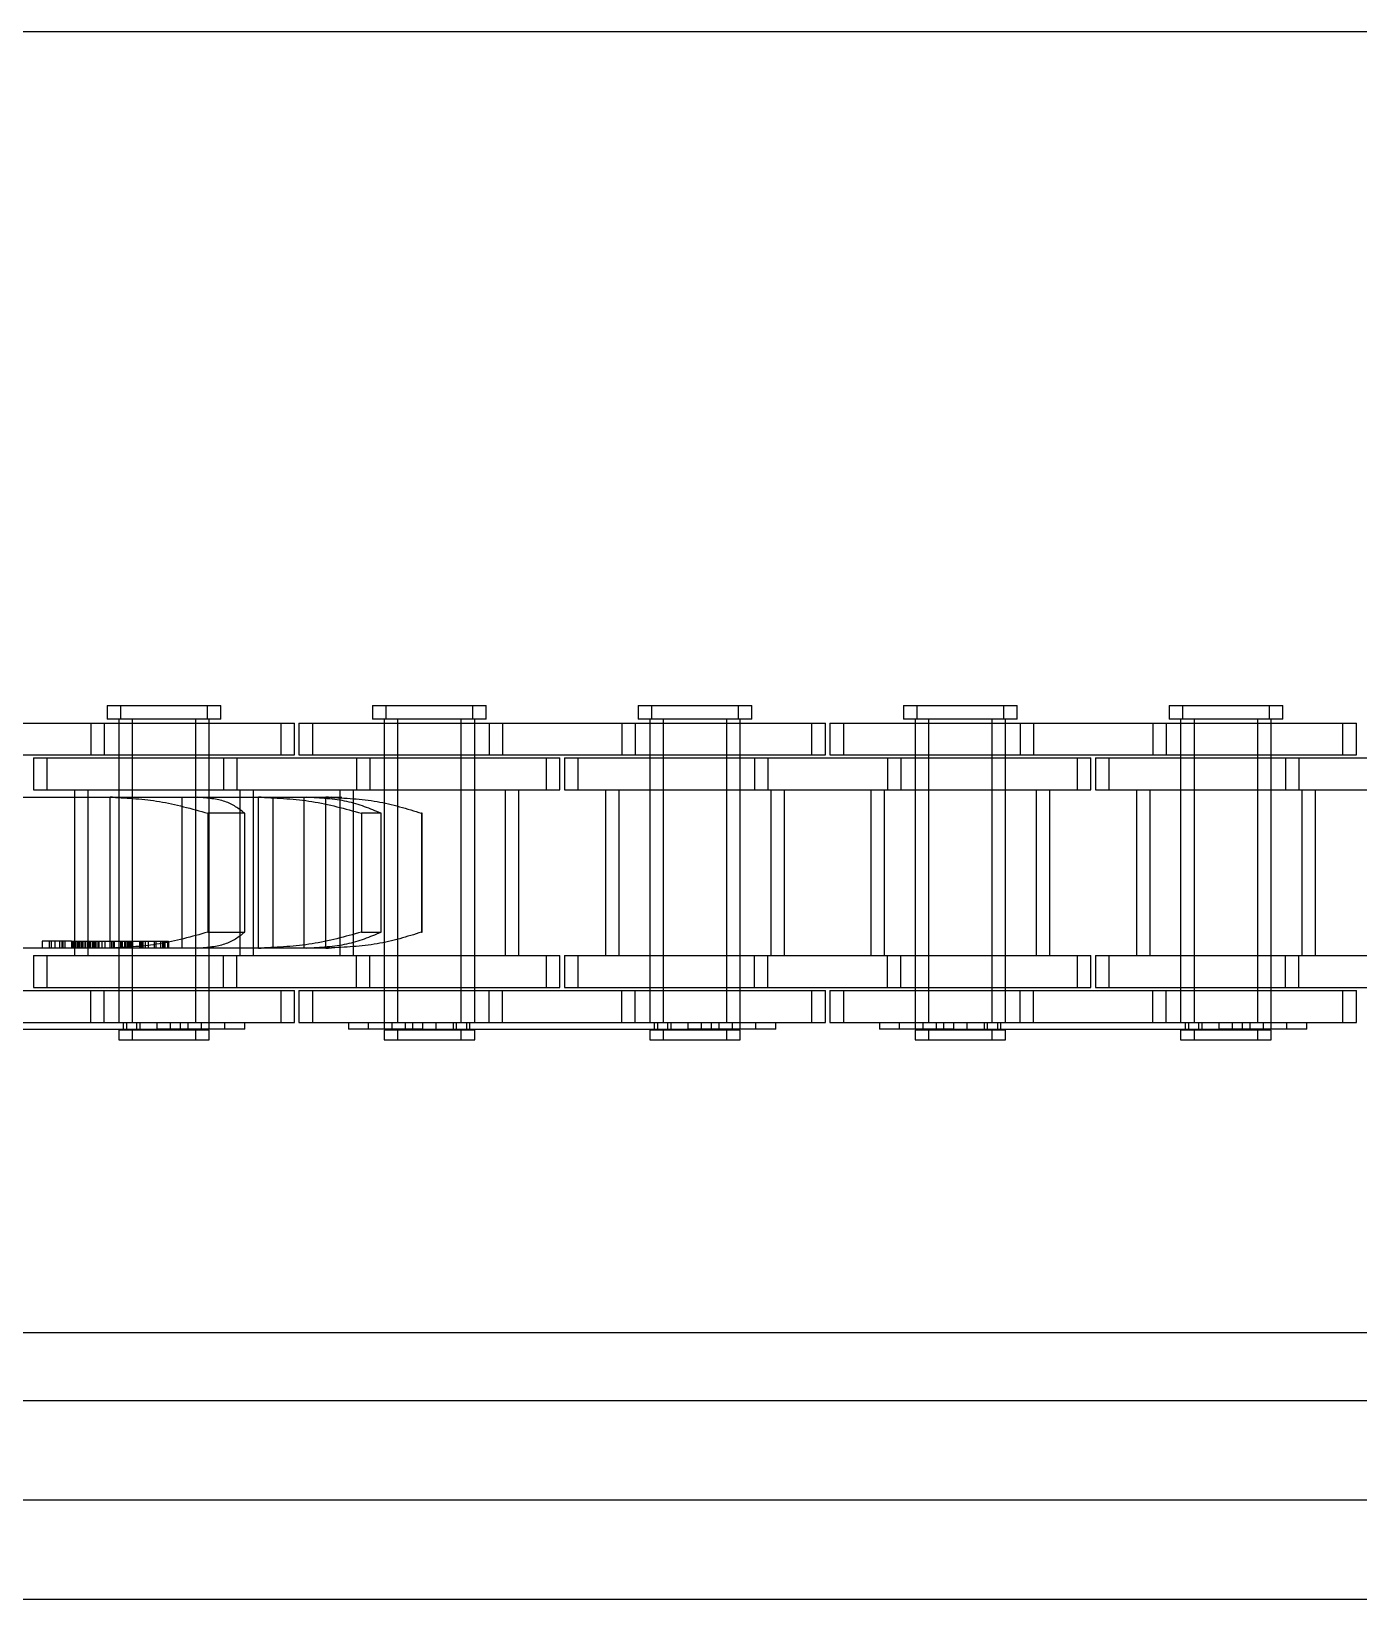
# Model space of a CAD drawing. Header units: metres. Extents: x 0 to 21025, y 0 to 14850.
# Drawn here: x 5337.6 to 5401.1, y 9046.6 to 9121.6 of the extents above; entities that cross this region are included whole.
import ezdxf

# ---------------------------------------------------------------- set-up
doc = ezdxf.new("R2010")
doc.units = ezdxf.units.M
doc.header["$LTSCALE"] = 25
doc.linetypes.add('HIDDEN2', pattern=[4.7625, 3.175, -1.5875])
doc.layers.add('SL4', color=4, linetype='Continuous')
doc.layers.add('ST1', color=7, linetype='HIDDEN2')

msp = doc.modelspace()

# ---------------------------------------------------------------- linework, layer by layer
at = {"layer": 'SL4'}
for p, q in [((4210.539, 9121.619), (5535.514, 9121.619)), ((4210.539, 9056.144), (5535.514, 9056.144)), ((5535.514, 9046.619), (4210.539, 9046.619))]:
    msp.add_line(p, q, dxfattribs=at)
at = {"layer": 'ST1'}
for p, q in [((5341.23, 9089.384), (5346.027, 9089.384)), ((5341.23, 9089.384), (5341.23, 9088.725)), ((5341.869, 9089.384), (5341.869, 9088.725)), ((5346.027, 9089.384), (5346.666, 9089.384)), ((5346.027, 9088.725), (5346.027, 9089.384)), ((5346.666, 9088.725), (5346.666, 9089.384)), ((5353.93, 9089.384), (5358.727, 9089.384)), ((5353.93, 9089.384), (5353.93, 9088.725)), ((5354.569, 9089.384), (5354.569, 9088.725)), ((5358.727, 9089.384), (5359.366, 9089.384)), ((5358.727, 9088.725), (5358.727, 9089.384)), ((5359.366, 9088.725), (5359.366, 9089.384)), ((5366.63, 9089.384), (5371.427, 9089.384)), ((5366.63, 9089.384), (5366.63, 9088.725)), ((5367.269, 9089.384), (5367.269, 9088.725)), ((5371.427, 9089.384), (5372.066, 9089.384)), ((5371.427, 9088.725), (5371.427, 9089.384)), ((5372.066, 9088.725), (5372.066, 9089.384)), ((5379.33, 9089.384), (5384.127, 9089.384)), ((5379.33, 9089.384), (5379.33, 9088.725)), ((5379.969, 9089.384), (5379.969, 9088.725)), ((5384.127, 9089.384), (5384.766, 9089.384)), ((5384.127, 9088.725), (5384.127, 9089.384)), ((5384.766, 9088.725), (5384.766, 9089.384)), ((5392.03, 9089.384), (5396.827, 9089.384)), ((5392.03, 9089.384), (5392.03, 9088.725)), ((5392.669, 9089.384), (5392.669, 9088.725)), ((5396.827, 9089.384), (5397.466, 9089.384)), ((5396.827, 9088.725), (5396.827, 9089.384)), ((5397.466, 9088.725), (5397.466, 9089.384)), ((5334.104, 9088.541), (5340.454, 9088.541)), ((5340.454, 9088.541), (5340.454, 9087.021)), ((5340.454, 9088.541), (5349.549, 9088.541)), ((5341.093, 9088.541), (5341.093, 9087.021)), ((5346.027, 9088.725), (5341.23, 9088.725)), ((5341.784, 9088.725), (5341.784, 9074.227)), ((5341.784, 9088.541), (5341.784, 9087.021)), ((5342.423, 9088.725), (5342.423, 9074.227)), ((5342.423, 9088.541), (5342.423, 9087.021)), ((5345.474, 9074.227), (5345.474, 9088.725)), ((5345.474, 9087.021), (5345.474, 9088.541)), ((5346.666, 9088.725), (5346.027, 9088.725)), ((5346.113, 9074.227), (5346.113, 9088.725)), ((5346.113, 9087.021), (5346.113, 9088.541)), ((5349.549, 9088.541), (5350.188, 9088.541)), ((5349.549, 9087.021), (5349.549, 9088.541)), ((5350.188, 9087.021), (5350.188, 9088.541)), ((5350.409, 9088.541), (5359.504, 9088.541)), ((5350.409, 9088.541), (5350.409, 9087.021)), ((5351.048, 9088.541), (5351.048, 9087.021)), ((5358.727, 9088.725), (5353.93, 9088.725)), ((5354.484, 9088.725), (5354.484, 9074.227)), ((5354.484, 9088.541), (5354.484, 9087.021)), ((5355.123, 9088.725), (5355.123, 9074.227)), ((5355.123, 9088.541), (5355.123, 9087.021)), ((5358.174, 9074.227), (5358.174, 9088.725)), ((5358.174, 9087.021), (5358.174, 9088.541)), ((5359.366, 9088.725), (5358.727, 9088.725)), ((5358.813, 9074.227), (5358.813, 9088.725)), ((5358.813, 9087.021), (5358.813, 9088.541)), ((5359.504, 9088.541), (5359.504, 9087.021)), ((5359.504, 9088.541), (5365.854, 9088.541)), ((5360.143, 9088.541), (5360.143, 9087.021)), ((5365.854, 9088.541), (5365.854, 9087.021)), ((5365.854, 9088.541), (5374.949, 9088.541)), ((5366.493, 9088.541), (5366.493, 9087.021)), ((5371.427, 9088.725), (5366.63, 9088.725)), ((5367.184, 9088.725), (5367.184, 9074.227)), ((5367.184, 9088.541), (5367.184, 9087.021)), ((5367.823, 9088.725), (5367.823, 9074.227)), ((5367.823, 9088.541), (5367.823, 9087.021)), ((5370.874, 9074.227), (5370.874, 9088.725)), ((5370.874, 9087.021), (5370.874, 9088.541)), ((5372.066, 9088.725), (5371.427, 9088.725)), ((5371.513, 9074.227), (5371.513, 9088.725)), ((5371.513, 9087.021), (5371.513, 9088.541)), ((5374.949, 9088.541), (5375.588, 9088.541)), ((5374.949, 9087.021), (5374.949, 9088.541)), ((5375.588, 9087.021), (5375.588, 9088.541)), ((5375.809, 9088.541), (5384.904, 9088.541)), ((5375.809, 9088.541), (5375.809, 9087.021)), ((5376.448, 9088.541), (5376.448, 9087.021)), ((5384.127, 9088.725), (5379.33, 9088.725)), ((5379.884, 9088.725), (5379.884, 9074.227)), ((5379.884, 9088.541), (5379.884, 9087.021)), ((5380.523, 9088.725), (5380.523, 9074.227)), ((5380.523, 9088.541), (5380.523, 9087.021)), ((5383.574, 9074.227), (5383.574, 9088.725)), ((5383.574, 9087.021), (5383.574, 9088.541)), ((5384.766, 9088.725), (5384.127, 9088.725)), ((5384.213, 9074.227), (5384.213, 9088.725)), ((5384.213, 9087.021), (5384.213, 9088.541)), ((5384.904, 9088.541), (5384.904, 9087.021)), ((5384.904, 9088.541), (5391.254, 9088.541)), ((5385.543, 9088.541), (5385.543, 9087.021)), ((5391.254, 9088.541), (5391.254, 9087.021)), ((5391.254, 9088.541), (5400.349, 9088.541)), ((5391.893, 9088.541), (5391.893, 9087.021)), ((5396.827, 9088.725), (5392.03, 9088.725)), ((5392.584, 9088.725), (5392.584, 9074.227)), ((5392.584, 9088.541), (5392.584, 9087.021)), ((5393.223, 9088.725), (5393.223, 9074.227)), ((5393.223, 9088.541), (5393.223, 9087.021)), ((5396.274, 9074.227), (5396.274, 9088.725)), ((5396.274, 9087.021), (5396.274, 9088.541)), ((5397.466, 9088.725), (5396.827, 9088.725)), ((5396.913, 9074.227), (5396.913, 9088.725)), ((5396.913, 9087.021), (5396.913, 9088.541)), ((5400.349, 9088.541), (5400.988, 9088.541)), ((5400.349, 9087.021), (5400.349, 9088.541)), ((5400.988, 9087.021), (5400.988, 9088.541)), ((5334.104, 9087.021), (5340.454, 9087.021)), ((5340.454, 9087.021), (5349.549, 9087.021)), ((5349.549, 9087.021), (5350.188, 9087.021)), ((5350.409, 9087.021), (5359.504, 9087.021)), ((5359.504, 9087.021), (5365.854, 9087.021)), ((5365.854, 9087.021), (5374.949, 9087.021)), ((5374.949, 9087.021), (5375.588, 9087.021)), ((5375.809, 9087.021), (5384.904, 9087.021)), ((5384.904, 9087.021), (5391.254, 9087.021)), ((5391.254, 9087.021), (5400.349, 9087.021)), ((5400.349, 9087.021), (5400.988, 9087.021)), ((5337.709, 9086.869), (5346.804, 9086.869)), ((5337.709, 9086.869), (5337.709, 9085.349)), ((5338.348, 9086.869), (5338.348, 9085.349)), ((5341.784, 9086.869), (5341.784, 9085.349)), ((5342.423, 9086.869), (5342.423, 9085.349)), ((5345.474, 9085.349), (5345.474, 9086.869)), ((5346.113, 9085.349), (5346.113, 9086.869)), ((5346.804, 9086.869), (5346.804, 9085.349)), ((5346.804, 9086.869), (5353.154, 9086.869)), ((5347.443, 9086.869), (5347.443, 9085.349)), ((5353.154, 9086.869), (5353.154, 9085.349)), ((5353.154, 9086.869), (5362.249, 9086.869)), ((5353.793, 9086.869), (5353.793, 9085.349)), ((5354.484, 9086.869), (5354.484, 9085.349)), ((5355.123, 9086.869), (5355.123, 9085.349)), ((5358.174, 9085.349), (5358.174, 9086.869)), ((5358.813, 9085.349), (5358.813, 9086.869)), ((5362.249, 9086.869), (5362.888, 9086.869)), ((5362.249, 9085.349), (5362.249, 9086.869)), ((5362.888, 9085.349), (5362.888, 9086.869)), ((5363.109, 9086.869), (5372.204, 9086.869)), ((5363.109, 9086.869), (5363.109, 9085.349)), ((5363.748, 9086.869), (5363.748, 9085.349)), ((5367.184, 9086.869), (5367.184, 9085.349)), ((5367.823, 9086.869), (5367.823, 9085.349)), ((5370.874, 9085.349), (5370.874, 9086.869)), ((5371.513, 9085.349), (5371.513, 9086.869)), ((5372.204, 9086.869), (5372.204, 9085.349)), ((5372.204, 9086.869), (5378.554, 9086.869)), ((5372.843, 9086.869), (5372.843, 9085.349)), ((5378.554, 9086.869), (5378.554, 9085.349)), ((5378.554, 9086.869), (5387.649, 9086.869)), ((5379.193, 9086.869), (5379.193, 9085.349)), ((5379.884, 9086.869), (5379.884, 9085.349)), ((5380.523, 9086.869), (5380.523, 9085.349)), ((5383.574, 9085.349), (5383.574, 9086.869)), ((5384.213, 9085.349), (5384.213, 9086.869)), ((5387.649, 9086.869), (5388.288, 9086.869)), ((5387.649, 9085.349), (5387.649, 9086.869)), ((5388.288, 9085.349), (5388.288, 9086.869)), ((5388.509, 9086.869), (5397.604, 9086.869)), ((5388.509, 9086.869), (5388.509, 9085.349)), ((5389.148, 9086.869), (5389.148, 9085.349)), ((5392.584, 9086.869), (5392.584, 9085.349)), ((5393.223, 9086.869), (5393.223, 9085.349)), ((5396.274, 9085.349), (5396.274, 9086.869)), ((5396.913, 9085.349), (5396.913, 9086.869)), ((5397.604, 9086.869), (5397.604, 9085.349)), ((5397.604, 9086.869), (5403.954, 9086.869)), ((5398.243, 9086.869), (5398.243, 9085.349)), ((5336.831, 9084.989), (5341.376, 9084.989)), ((5337.709, 9085.349), (5346.804, 9085.349)), ((5339.669, 9085.349), (5339.669, 9077.419)), ((5340.308, 9085.349), (5340.308, 9077.419)), ((5341.376, 9077.779), (5341.376, 9084.989)), ((5341.376, 9084.989), (5341.491, 9084.989)), ((5341.491, 9084.989), (5341.376, 9084.989)), ((5341.491, 9084.989), (5345.56, 9084.989)), ((5341.784, 9085.349), (5341.784, 9077.419)), ((5342.423, 9085.349), (5342.423, 9077.419)), ((5344.812, 9084.989), (5344.812, 9077.779)), ((5345.474, 9077.419), (5345.474, 9085.349)), ((5345.482, 9077.779), (5345.482, 9084.989)), ((5345.56, 9084.989), (5348.473, 9084.989)), ((5346.113, 9077.419), (5346.113, 9085.349)), ((5346.804, 9085.349), (5353.154, 9085.349)), ((5347.589, 9077.419), (5347.589, 9085.349)), ((5348.228, 9077.419), (5348.228, 9085.349)), ((5348.473, 9077.779), (5348.473, 9084.989)), ((5348.473, 9084.989), (5348.602, 9084.989)), ((5348.602, 9084.989), (5348.473, 9084.989)), ((5348.602, 9084.989), (5350.767, 9084.989)), ((5349.159, 9084.989), (5349.159, 9077.779)), ((5350.658, 9077.779), (5350.658, 9084.989)), ((5350.767, 9084.989), (5351.697, 9084.989)), ((5351.697, 9077.779), (5351.697, 9084.989)), ((5351.697, 9084.989), (5351.823, 9084.989)), ((5351.823, 9084.989), (5351.697, 9084.989)), ((5351.823, 9084.989), (5351.964, 9084.989)), ((5352.46, 9084.979), (5351.964, 9084.989)), ((5352.369, 9085.349), (5352.369, 9077.419)), ((5353.008, 9085.349), (5353.008, 9077.419)), ((5353.154, 9085.349), (5362.249, 9085.349)), ((5354.484, 9085.349), (5354.484, 9077.419)), ((5355.123, 9085.349), (5355.123, 9077.419)), ((5358.174, 9077.419), (5358.174, 9085.349)), ((5358.813, 9077.419), (5358.813, 9085.349)), ((5360.289, 9077.419), (5360.289, 9085.349)), ((5360.928, 9077.419), (5360.928, 9085.349)), ((5362.249, 9085.349), (5362.888, 9085.349)), ((5363.109, 9085.349), (5372.204, 9085.349)), ((5365.069, 9085.349), (5365.069, 9077.419)), ((5365.708, 9085.349), (5365.708, 9077.419)), ((5367.184, 9085.349), (5367.184, 9077.419)), ((5367.823, 9085.349), (5367.823, 9077.419)), ((5370.874, 9077.419), (5370.874, 9085.349)), ((5371.513, 9077.419), (5371.513, 9085.349)), ((5372.204, 9085.349), (5378.554, 9085.349)), ((5372.989, 9077.419), (5372.989, 9085.349)), ((5373.628, 9077.419), (5373.628, 9085.349)), ((5377.769, 9085.349), (5377.769, 9077.419)), ((5378.408, 9085.349), (5378.408, 9077.419)), ((5378.554, 9085.349), (5387.649, 9085.349)), ((5379.884, 9085.349), (5379.884, 9077.419)), ((5380.523, 9085.349), (5380.523, 9077.419)), ((5383.574, 9077.419), (5383.574, 9085.349)), ((5384.213, 9077.419), (5384.213, 9085.349)), ((5385.689, 9077.419), (5385.689, 9085.349)), ((5386.328, 9077.419), (5386.328, 9085.349)), ((5387.649, 9085.349), (5388.288, 9085.349)), ((5388.509, 9085.349), (5397.604, 9085.349)), ((5390.469, 9085.349), (5390.469, 9077.419)), ((5391.108, 9085.349), (5391.108, 9077.419)), ((5392.584, 9085.349), (5392.584, 9077.419)), ((5393.223, 9085.349), (5393.223, 9077.419)), ((5396.274, 9077.419), (5396.274, 9085.349)), ((5396.913, 9077.419), (5396.913, 9085.349)), ((5397.604, 9085.349), (5403.954, 9085.349)), ((5398.389, 9077.419), (5398.389, 9085.349)), ((5399.028, 9077.419), (5399.028, 9085.349)), ((5346.053, 9084.227), (5346.053, 9078.541)), ((5347.816, 9084.227), (5346.053, 9084.227)), ((5347.816, 9078.541), (5347.816, 9084.227)), ((5353.397, 9084.227), (5353.397, 9078.541)), ((5354.335, 9084.227), (5353.397, 9084.227)), ((5354.335, 9078.541), (5354.335, 9084.227)), ((5356.273, 9084.227), (5356.273, 9078.541)), ((5356.297, 9084.227), (5356.273, 9084.227)), ((5356.297, 9078.541), (5356.297, 9084.227)), ((5338.957, 9078.113), (5338.118, 9078.113)), ((5338.118, 9078.113), (5338.118, 9077.779)), ((5338.453, 9078.113), (5338.453, 9077.779)), ((5338.555, 9078.113), (5338.555, 9077.779)), ((5338.726, 9078.113), (5338.726, 9077.779)), ((5339.11, 9078.113), (5338.957, 9078.113)), ((5338.957, 9078.113), (5338.957, 9077.779)), ((5339.061, 9078.113), (5339.061, 9077.779)), ((5339.524, 9078.113), (5339.11, 9078.113)), ((5339.11, 9078.113), (5339.11, 9077.779)), ((5339.202, 9078.113), (5339.202, 9077.779)), ((5339.524, 9078.113), (5341.954, 9078.113)), ((5339.524, 9078.113), (5339.524, 9077.779)), ((5339.583, 9078.113), (5339.583, 9077.779)), ((5339.584, 9078.113), (5339.584, 9077.779)), ((5339.635, 9078.113), (5339.635, 9077.779)), ((5339.648, 9078.113), (5339.648, 9077.779)), ((5339.649, 9078.113), (5339.649, 9077.779)), ((5339.706, 9078.113), (5339.706, 9077.779)), ((5339.782, 9078.113), (5339.782, 9077.779)), ((5339.791, 9078.113), (5339.791, 9077.779)), ((5339.822, 9078.113), (5339.822, 9077.779)), ((5339.896, 9078.113), (5339.896, 9077.779)), ((5339.899, 9078.113), (5339.899, 9077.779)), ((5339.907, 9078.113), (5339.907, 9077.779)), ((5339.92, 9078.113), (5339.92, 9077.779)), ((5340.013, 9078.113), (5340.013, 9077.779)), ((5340.033, 9078.113), (5340.033, 9077.779)), ((5340.04, 9078.113), (5340.04, 9077.779)), ((5340.109, 9078.113), (5340.109, 9077.779)), ((5340.202, 9078.113), (5340.202, 9077.779)), ((5340.286, 9078.113), (5340.286, 9077.779)), ((5340.366, 9078.113), (5340.366, 9077.779)), ((5340.414, 9078.113), (5340.414, 9077.779)), ((5340.518, 9078.113), (5340.518, 9077.779)), ((5340.55, 9078.113), (5340.55, 9077.779)), ((5340.553, 9078.113), (5340.553, 9077.779)), ((5340.586, 9078.113), (5340.586, 9077.779)), ((5340.625, 9078.113), (5340.625, 9077.779)), ((5340.659, 9078.113), (5340.659, 9077.779)), ((5340.662, 9078.113), (5340.662, 9077.779)), ((5340.688, 9078.113), (5340.688, 9077.779)), ((5340.692, 9078.113), (5340.692, 9077.779)), ((5340.78, 9078.113), (5340.78, 9077.779)), ((5340.793, 9078.113), (5340.793, 9077.779)), ((5340.81, 9078.113), (5340.81, 9077.779)), ((5340.829, 9078.113), (5340.829, 9077.779)), ((5340.837, 9078.113), (5340.837, 9077.779)), ((5340.97, 9078.113), (5340.97, 9077.779)), ((5341.13, 9077.779), (5341.13, 9078.113)), ((5341.464, 9077.779), (5341.464, 9078.113)), ((5341.513, 9078.113), (5341.513, 9077.779)), ((5341.574, 9078.113), (5341.574, 9077.779)), ((5341.873, 9078.113), (5341.873, 9077.779)), ((5341.914, 9078.113), (5341.914, 9077.779)), ((5341.935, 9078.113), (5341.935, 9077.779)), ((5341.954, 9078.113), (5342.344, 9078.113)), ((5341.954, 9078.113), (5341.954, 9077.779)), ((5342.063, 9078.113), (5342.063, 9077.779)), ((5342.109, 9078.113), (5342.109, 9077.779)), ((5342.19, 9078.113), (5342.19, 9077.779)), ((5342.244, 9078.113), (5342.244, 9077.779)), ((5342.298, 9078.113), (5342.298, 9077.779)), ((5342.316, 9078.113), (5342.316, 9077.779)), ((5342.337, 9078.113), (5342.337, 9077.779)), ((5342.344, 9078.113), (5342.344, 9077.779)), ((5342.344, 9078.113), (5343.191, 9078.113)), ((5342.416, 9078.113), (5342.416, 9077.779)), ((5342.44, 9078.113), (5342.44, 9077.779)), ((5342.775, 9078.113), (5342.775, 9077.779)), ((5342.801, 9078.113), (5342.801, 9077.779)), ((5342.848, 9078.113), (5342.848, 9077.779)), ((5342.885, 9078.113), (5342.885, 9077.779)), ((5342.933, 9078.113), (5342.933, 9077.779)), ((5343.055, 9078.113), (5343.055, 9077.779)), ((5343.191, 9078.113), (5343.191, 9077.779)), ((5343.191, 9078.113), (5343.474, 9078.113)), ((5343.474, 9078.113), (5343.474, 9077.779)), ((5343.474, 9078.113), (5343.558, 9078.113)), ((5343.558, 9078.113), (5343.558, 9077.779)), ((5343.558, 9078.113), (5343.882, 9078.113)), ((5343.792, 9078.113), (5343.792, 9077.779)), ((5343.882, 9078.113), (5343.918, 9078.113)), ((5343.882, 9078.113), (5343.882, 9077.779)), ((5343.918, 9078.113), (5343.918, 9077.779)), ((5343.918, 9078.113), (5344.126, 9078.113)), ((5343.961, 9078.113), (5343.961, 9077.779)), ((5343.998, 9078.113), (5343.998, 9077.779)), ((5344.116, 9078.113), (5344.116, 9077.779)), ((5344.126, 9078.113), (5344.126, 9077.779)), ((5344.126, 9078.113), (5344.161, 9078.113)), ((5344.146, 9078.113), (5344.146, 9077.779)), ((5344.161, 9078.113), (5344.161, 9077.779)), ((5346.053, 9078.541), (5347.816, 9078.541)), ((5353.397, 9078.541), (5354.335, 9078.541)), ((5356.273, 9078.541), (5356.297, 9078.541)), ((5341.376, 9077.779), (5336.831, 9077.779)), ((5337.709, 9077.419), (5346.804, 9077.419)), ((5337.709, 9077.419), (5337.709, 9075.899)), ((5338.348, 9077.419), (5338.348, 9075.899)), ((5341.491, 9077.779), (5341.376, 9077.779)), ((5345.56, 9077.779), (5341.491, 9077.779)), ((5341.784, 9077.419), (5341.784, 9075.899)), ((5342.423, 9077.419), (5342.423, 9075.899)), ((5345.474, 9075.899), (5345.474, 9077.419)), ((5348.473, 9077.779), (5345.56, 9077.779)), ((5346.113, 9075.899), (5346.113, 9077.419)), ((5346.804, 9075.899), (5346.804, 9077.419)), ((5346.804, 9077.419), (5353.154, 9077.419)), ((5347.443, 9075.899), (5347.443, 9077.419)), ((5348.602, 9077.779), (5348.473, 9077.779)), ((5348.473, 9077.779), (5348.602, 9077.779)), ((5350.767, 9077.779), (5348.602, 9077.779)), ((5351.697, 9077.779), (5350.767, 9077.779)), ((5351.823, 9077.779), (5351.697, 9077.779)), ((5351.697, 9077.779), (5351.823, 9077.779)), ((5351.964, 9077.779), (5351.823, 9077.779)), ((5353.154, 9075.899), (5353.154, 9077.419)), ((5353.154, 9077.419), (5362.249, 9077.419)), ((5353.793, 9075.899), (5353.793, 9077.419)), ((5354.484, 9077.419), (5354.484, 9075.899)), ((5355.123, 9077.419), (5355.123, 9075.899)), ((5358.174, 9075.899), (5358.174, 9077.419)), ((5358.813, 9075.899), (5358.813, 9077.419)), ((5362.249, 9077.419), (5362.888, 9077.419)), ((5362.249, 9075.899), (5362.249, 9077.419)), ((5362.888, 9075.899), (5362.888, 9077.419)), ((5363.109, 9077.419), (5372.204, 9077.419)), ((5363.109, 9077.419), (5363.109, 9075.899)), ((5363.748, 9077.419), (5363.748, 9075.899)), ((5367.184, 9077.419), (5367.184, 9075.899)), ((5367.823, 9077.419), (5367.823, 9075.899)), ((5370.874, 9075.899), (5370.874, 9077.419)), ((5371.513, 9075.899), (5371.513, 9077.419)), ((5372.204, 9075.899), (5372.204, 9077.419)), ((5372.204, 9077.419), (5378.554, 9077.419)), ((5372.843, 9075.899), (5372.843, 9077.419)), ((5378.554, 9075.899), (5378.554, 9077.419)), ((5378.554, 9077.419), (5387.649, 9077.419)), ((5379.193, 9075.899), (5379.193, 9077.419)), ((5379.884, 9077.419), (5379.884, 9075.899)), ((5380.523, 9077.419), (5380.523, 9075.899)), ((5383.574, 9075.899), (5383.574, 9077.419)), ((5384.213, 9075.899), (5384.213, 9077.419)), ((5387.649, 9077.419), (5388.288, 9077.419)), ((5387.649, 9075.899), (5387.649, 9077.419)), ((5388.288, 9075.899), (5388.288, 9077.419)), ((5388.509, 9077.419), (5397.604, 9077.419)), ((5388.509, 9077.419), (5388.509, 9075.899)), ((5389.148, 9077.419), (5389.148, 9075.899)), ((5392.584, 9077.419), (5392.584, 9075.899)), ((5393.223, 9077.419), (5393.223, 9075.899)), ((5396.274, 9075.899), (5396.274, 9077.419)), ((5396.913, 9075.899), (5396.913, 9077.419)), ((5397.604, 9075.899), (5397.604, 9077.419)), ((5397.604, 9077.419), (5403.954, 9077.419)), ((5398.243, 9075.899), (5398.243, 9077.419)), ((5337.709, 9075.899), (5346.804, 9075.899)), ((5346.804, 9075.899), (5353.154, 9075.899)), ((5353.154, 9075.899), (5362.249, 9075.899)), ((5362.249, 9075.899), (5362.888, 9075.899)), ((5363.109, 9075.899), (5372.204, 9075.899)), ((5372.204, 9075.899), (5378.554, 9075.899)), ((5378.554, 9075.899), (5387.649, 9075.899)), ((5387.649, 9075.899), (5388.288, 9075.899)), ((5388.509, 9075.899), (5397.604, 9075.899)), ((5397.604, 9075.899), (5403.954, 9075.899)), ((5334.104, 9075.747), (5340.454, 9075.747)), ((5340.454, 9074.227), (5340.454, 9075.747)), ((5340.454, 9075.747), (5349.549, 9075.747)), ((5341.093, 9074.227), (5341.093, 9075.747)), ((5341.784, 9075.747), (5341.784, 9074.227)), ((5342.423, 9075.747), (5342.423, 9074.227)), ((5345.474, 9074.227), (5345.474, 9075.747)), ((5346.113, 9073.894), (5346.113, 9075.747)), ((5349.549, 9075.747), (5350.188, 9075.747)), ((5349.549, 9074.227), (5349.549, 9075.747)), ((5350.188, 9074.227), (5350.188, 9075.747)), ((5350.409, 9075.747), (5359.504, 9075.747)), ((5350.409, 9075.747), (5350.409, 9074.227)), ((5351.048, 9075.747), (5351.048, 9074.227)), ((5354.484, 9075.747), (5354.484, 9073.894)), ((5355.123, 9075.747), (5355.123, 9074.227)), ((5358.174, 9074.227), (5358.174, 9075.747)), ((5358.813, 9074.227), (5358.813, 9075.747)), ((5359.504, 9074.227), (5359.504, 9075.747)), ((5359.504, 9075.747), (5365.854, 9075.747)), ((5360.143, 9074.227), (5360.143, 9075.747)), ((5365.854, 9074.227), (5365.854, 9075.747)), ((5365.854, 9075.747), (5374.949, 9075.747)), ((5366.493, 9074.227), (5366.493, 9075.747)), ((5367.184, 9075.747), (5367.184, 9074.227)), ((5367.823, 9075.747), (5367.823, 9074.227)), ((5370.874, 9074.227), (5370.874, 9075.747)), ((5371.513, 9073.894), (5371.513, 9075.747)), ((5374.949, 9075.747), (5375.588, 9075.747)), ((5374.949, 9074.227), (5374.949, 9075.747)), ((5375.588, 9074.227), (5375.588, 9075.747)), ((5375.809, 9075.747), (5384.904, 9075.747)), ((5375.809, 9075.747), (5375.809, 9074.227)), ((5376.448, 9075.747), (5376.448, 9074.227)), ((5379.884, 9075.747), (5379.884, 9073.894)), ((5380.523, 9075.747), (5380.523, 9074.227)), ((5383.574, 9074.227), (5383.574, 9075.747)), ((5384.213, 9074.227), (5384.213, 9075.747)), ((5384.904, 9074.227), (5384.904, 9075.747)), ((5384.904, 9075.747), (5391.254, 9075.747)), ((5385.543, 9074.227), (5385.543, 9075.747)), ((5391.254, 9074.227), (5391.254, 9075.747)), ((5391.254, 9075.747), (5400.349, 9075.747)), ((5391.893, 9074.227), (5391.893, 9075.747)), ((5392.584, 9075.747), (5392.584, 9074.227)), ((5393.223, 9075.747), (5393.223, 9074.227)), ((5396.274, 9074.227), (5396.274, 9075.747)), ((5396.913, 9073.894), (5396.913, 9075.747)), ((5400.349, 9075.747), (5400.988, 9075.747)), ((5400.349, 9074.227), (5400.349, 9075.747)), ((5400.988, 9074.227), (5400.988, 9075.747)), ((5330.929, 9073.894), (5343.629, 9073.894)), ((5334.104, 9074.227), (5340.454, 9074.227)), ((5340.454, 9074.227), (5349.549, 9074.227)), ((5345.474, 9073.858), (5341.784, 9073.858)), ((5341.784, 9073.858), (5341.784, 9073.384)), ((5342.01, 9073.894), (5342.01, 9074.227)), ((5342.153, 9074.227), (5342.153, 9073.858)), ((5342.423, 9073.858), (5342.423, 9073.384)), ((5342.649, 9073.894), (5342.649, 9074.227)), ((5342.792, 9074.227), (5342.792, 9073.858)), ((5343.629, 9073.894), (5343.629, 9074.227)), ((5346.859, 9073.894), (5343.629, 9073.894)), ((5344.268, 9073.894), (5344.268, 9074.227)), ((5344.736, 9073.894), (5344.736, 9074.227)), ((5345.105, 9073.858), (5345.105, 9074.227)), ((5346.113, 9073.858), (5345.474, 9073.858)), ((5345.474, 9073.384), (5345.474, 9073.858)), ((5345.744, 9073.858), (5345.744, 9074.227)), ((5346.113, 9073.384), (5346.113, 9073.858)), ((5346.859, 9073.894), (5346.859, 9074.227)), ((5347.82, 9073.894), (5346.859, 9073.894)), ((5347.82, 9073.894), (5347.82, 9074.227)), ((5349.549, 9074.227), (5350.188, 9074.227)), ((5350.409, 9074.227), (5359.504, 9074.227)), ((5352.777, 9074.227), (5352.777, 9073.894)), ((5356.329, 9073.894), (5352.777, 9073.894)), ((5353.737, 9073.894), (5353.737, 9074.227)), ((5358.174, 9073.858), (5354.484, 9073.858)), ((5354.484, 9073.858), (5354.484, 9073.384)), ((5354.853, 9074.227), (5354.853, 9073.858)), ((5355.123, 9073.858), (5355.123, 9073.384)), ((5355.492, 9074.227), (5355.492, 9073.858)), ((5355.861, 9073.894), (5355.861, 9074.227)), ((5356.329, 9073.894), (5356.329, 9074.227)), ((5356.329, 9073.894), (5369.029, 9073.894)), ((5356.968, 9073.894), (5356.968, 9074.227)), ((5357.805, 9073.858), (5357.805, 9074.227)), ((5357.948, 9073.894), (5357.948, 9074.227)), ((5358.813, 9073.858), (5358.174, 9073.858)), ((5358.174, 9073.384), (5358.174, 9073.858)), ((5358.444, 9073.858), (5358.444, 9074.227)), ((5358.587, 9073.894), (5358.587, 9074.227)), ((5358.813, 9073.384), (5358.813, 9073.858)), ((5359.504, 9074.227), (5365.854, 9074.227)), ((5365.854, 9074.227), (5374.949, 9074.227)), ((5370.874, 9073.858), (5367.184, 9073.858)), ((5367.184, 9073.858), (5367.184, 9073.384)), ((5367.41, 9073.894), (5367.41, 9074.227)), ((5367.553, 9074.227), (5367.553, 9073.858)), ((5367.823, 9073.858), (5367.823, 9073.384)), ((5368.049, 9073.894), (5368.049, 9074.227)), ((5368.192, 9074.227), (5368.192, 9073.858)), ((5369.029, 9073.894), (5369.029, 9074.227)), ((5372.259, 9073.894), (5369.029, 9073.894)), ((5369.668, 9073.894), (5369.668, 9074.227)), ((5370.136, 9073.894), (5370.136, 9074.227)), ((5370.505, 9073.858), (5370.505, 9074.227)), ((5371.513, 9073.858), (5370.874, 9073.858)), ((5370.874, 9073.384), (5370.874, 9073.858)), ((5371.144, 9073.858), (5371.144, 9074.227)), ((5371.513, 9073.384), (5371.513, 9073.858)), ((5372.259, 9073.894), (5372.259, 9074.227)), ((5373.22, 9073.894), (5372.259, 9073.894)), ((5373.22, 9073.894), (5373.22, 9074.227)), ((5374.949, 9074.227), (5375.588, 9074.227)), ((5375.809, 9074.227), (5384.904, 9074.227)), ((5378.177, 9074.227), (5378.177, 9073.894)), ((5381.729, 9073.894), (5378.177, 9073.894)), ((5379.137, 9073.894), (5379.137, 9074.227)), ((5383.574, 9073.858), (5379.884, 9073.858)), ((5379.884, 9073.858), (5379.884, 9073.384)), ((5380.253, 9074.227), (5380.253, 9073.858)), ((5380.523, 9073.858), (5380.523, 9073.384)), ((5380.892, 9074.227), (5380.892, 9073.858)), ((5381.261, 9073.894), (5381.261, 9074.227)), ((5381.729, 9073.894), (5381.729, 9074.227)), ((5381.729, 9073.894), (5394.429, 9073.894)), ((5382.368, 9073.894), (5382.368, 9074.227)), ((5383.205, 9073.858), (5383.205, 9074.227)), ((5383.348, 9073.894), (5383.348, 9074.227)), ((5384.213, 9073.858), (5383.574, 9073.858)), ((5383.574, 9073.384), (5383.574, 9073.858)), ((5383.844, 9073.858), (5383.844, 9074.227)), ((5383.987, 9073.894), (5383.987, 9074.227)), ((5384.213, 9073.384), (5384.213, 9073.858)), ((5384.904, 9074.227), (5391.254, 9074.227)), ((5391.254, 9074.227), (5400.349, 9074.227)), ((5396.274, 9073.858), (5392.584, 9073.858)), ((5392.584, 9073.858), (5392.584, 9073.384)), ((5392.81, 9073.894), (5392.81, 9074.227)), ((5392.953, 9074.227), (5392.953, 9073.858)), ((5393.223, 9073.858), (5393.223, 9073.384)), ((5393.449, 9073.894), (5393.449, 9074.227)), ((5393.592, 9074.227), (5393.592, 9073.858)), ((5394.429, 9073.894), (5394.429, 9074.227)), ((5397.659, 9073.894), (5394.429, 9073.894)), ((5395.068, 9073.894), (5395.068, 9074.227)), ((5395.536, 9073.894), (5395.536, 9074.227)), ((5395.905, 9073.858), (5395.905, 9074.227)), ((5396.913, 9073.858), (5396.274, 9073.858)), ((5396.274, 9073.384), (5396.274, 9073.858)), ((5396.544, 9073.858), (5396.544, 9074.227)), ((5396.913, 9073.384), (5396.913, 9073.858)), ((5397.659, 9073.894), (5397.659, 9074.227)), ((5398.62, 9073.894), (5397.659, 9073.894)), ((5398.62, 9073.894), (5398.62, 9074.227)), ((5400.349, 9074.227), (5400.988, 9074.227)), ((5341.784, 9073.384), (5345.474, 9073.384)), ((5345.474, 9073.384), (5346.113, 9073.384)), ((5354.484, 9073.384), (5358.174, 9073.384)), ((5358.174, 9073.384), (5358.813, 9073.384)), ((5367.184, 9073.384), (5370.874, 9073.384)), ((5370.874, 9073.384), (5371.513, 9073.384)), ((5379.884, 9073.384), (5383.574, 9073.384)), ((5383.574, 9073.384), (5384.213, 9073.384)), ((5392.584, 9073.384), (5396.274, 9073.384)), ((5396.274, 9073.384), (5396.913, 9073.384)), ((5535.514, 9059.381), (4210.539, 9059.381)), ((4210.539, 9056.144), (5535.514, 9056.144)), ((5535.514, 9051.381), (4210.539, 9051.381))]:
    msp.add_line(p, q, dxfattribs=at)
for points, knots in [([(5341.491, 9084.989), (5342.235, 9084.951), (5343.724, 9084.875), (5345.276, 9084.443), (5346.053, 9084.227)], [0, 0, 0, 0, 0.499464, 1, 1, 1, 1]), ([(5347.816, 9084.227), (5347.529, 9084.443), (5346.957, 9084.875), (5346.025, 9084.951), (5345.56, 9084.989)], [0, 0, 0, 0, 0.500513, 1, 1, 1, 1]), ([(5348.602, 9084.989), (5349.417, 9084.951), (5351.05, 9084.876), (5352.614, 9084.443), (5353.397, 9084.227)], [0, 0, 0, 0, 0.499124, 1, 1, 1, 1]), ([(5354.335, 9084.227), (5353.813, 9084.443), (5352.77, 9084.875), (5351.434, 9084.951), (5350.767, 9084.989)], [0, 0, 0, 0, 0.5005335, 1, 1, 1, 1]), ([(5351.823, 9084.989), (5352.612, 9084.951), (5354.192, 9084.876), (5355.578, 9084.443), (5356.273, 9084.227)], [0, 0, 0, 0, 0.499098, 1, 1, 1, 1]), ([(5346.053, 9078.541), (5345.276, 9078.324), (5343.724, 9077.892), (5342.235, 9077.816), (5341.491, 9077.779)], [0, 0, 0, 0, 0.500529, 1, 1, 1, 1]), ([(5345.56, 9077.779), (5346.025, 9077.816), (5346.957, 9077.892), (5347.529, 9078.324), (5347.816, 9078.541)], [0, 0, 0, 0, 0.49948, 1, 1, 1, 1]), ([(5353.397, 9078.541), (5352.615, 9078.324), (5351.051, 9077.892), (5349.418, 9077.816), (5348.602, 9077.779)], [0, 0, 0, 0, 0.500152, 1, 1, 1, 1]), ([(5350.767, 9077.779), (5351.434, 9077.816), (5352.77, 9077.892), (5353.813, 9078.324), (5354.335, 9078.541)], [0, 0, 0, 0, 0.499459, 1, 1, 1, 1]), ([(5356.273, 9078.541), (5355.58, 9078.324), (5354.193, 9077.892), (5352.613, 9077.816), (5351.823, 9077.779)], [0, 0, 0, 0, 0.500133, 1, 1, 1, 1])]:
    msp.add_open_spline(points, degree=3, knots=knots, dxfattribs=at)

doc.saveas('drawing.dxf')
